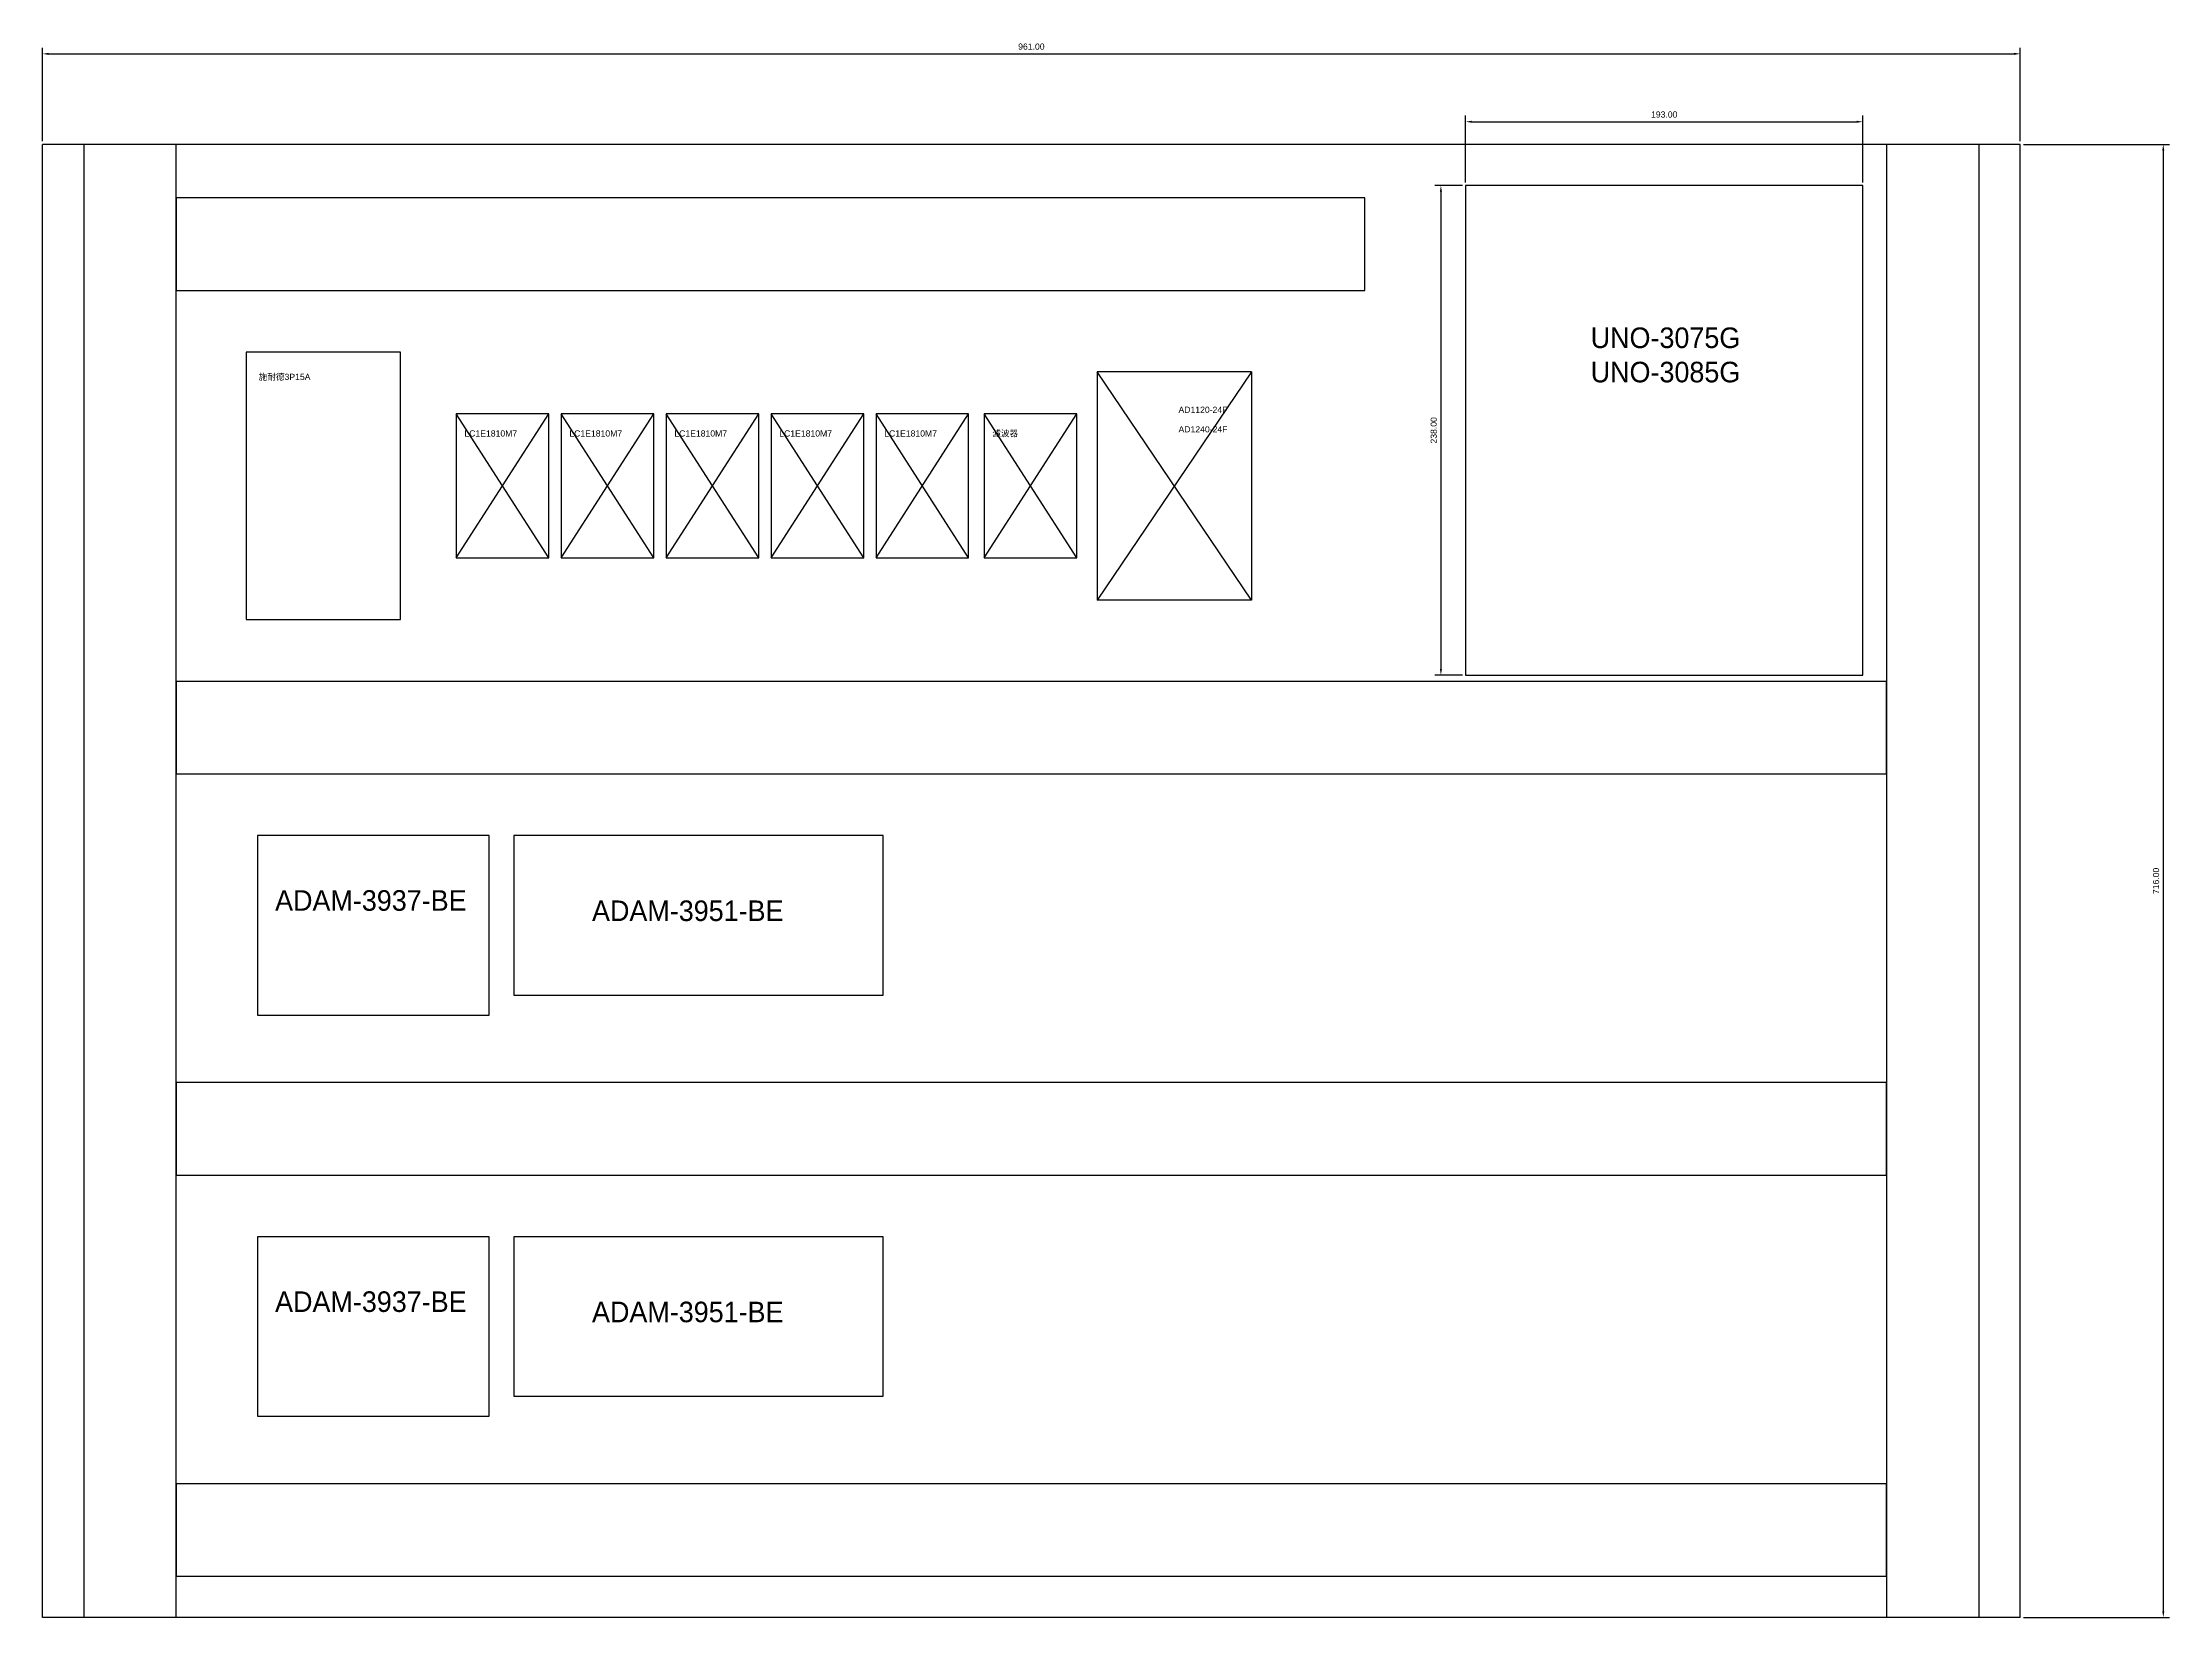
# Model space of a CAD drawing. Header units: millimetres. Extents: x -2287 to 3668, y -1364 to 3581.
# Drawn here: x 2634 to 3668, y 2815 to 3581 of the extents above; entities that cross this region are included whole.
import ezdxf

# ---------------------------------------------------------------- set-up
doc = ezdxf.new("R2010")
doc.units = ezdxf.units.MM
doc.linetypes.add('Amconstr', pattern=[9999, 9999, 0])
doc.layers.add('AM_5', color=3, linetype='Continuous', lineweight=25)
doc.layers.add('AM_CL', color=1, linetype='Amconstr', lineweight=25)
doc.styles.get("Standard").update_dxf_attribs({"font": 'arial.ttf'})
doc.styles.add('註記', font='arial.ttf', dxfattribs={"height": 3})
doc.dimstyles.new('配電公制$0', dxfattribs={"dimtxt": 3, "dimasz": 3, "dimexe": 3, "dimexo": 1.5, "dimgap": 2, "dimtad": 1, "dimzin": 3, "dimdsep": 46, "dimtxsty": 'Standard', "dimcen": 3, "dimazin": 2, "dimtfac": 1, "dimtofl": 0, "dimtmove": 0, "dimatfit": 3, "dimfxl": 1, "dimfrac": 1, "dimtolj": 1, "dimtzin": 0, "dimarcsym": 0})

# ---------------------------------------------------------------- blocks, each defined once
blk = doc.blocks.new('*D10')
at = {"layer": 'AM_5', "color": 0, "lineweight": -2, "transparency": 16777216}
for p, q in [((3596.5, 3531), (3667.5, 3531)), ((3664.5, 3528), (3664.5, 2818)), ((3596.5, 2815), (3667.5, 2815))]:
    blk.add_line(p, q, dxfattribs=at)
at = {"layer": 'AM_5', "color": 0, "transparency": 16777216}
for points in [[(3664, 3528), (3665, 3528), (3664.5, 3531)], [(3664, 2818), (3665, 2818), (3664.5, 2815)]]:
    blk.add_solid(points, dxfattribs=at)
at = {"layer": 'Defpoints', "color": 0, "transparency": 16777216}
for p in [(3595, 3531), (3595, 2815), (3664.5, 2815)]:
    blk.add_point(p, dxfattribs=at)
at = {"layer": 'AM_5', "color": 0, "transparency": 16777216, "insert": (3661, 3173), "char_height": 3, "attachment_point": 5, "rotation": 90}
blk.add_mtext('\\A1;716.00', dxfattribs=at)
blk = doc.blocks.new('*D11')
at = {"layer": 'AM_5', "color": 0, "lineweight": -2, "transparency": 16777216}
for p, q in [((2634, 3532.5), (2634, 3578)), ((3595, 3532.5), (3595, 3578)), ((2637, 3575), (3592, 3575))]:
    blk.add_line(p, q, dxfattribs=at)
at = {"layer": 'AM_5', "color": 0, "transparency": 16777216}
for points in [[(2637, 3575.5), (2637, 3574.5), (2634, 3575)], [(3592, 3575.5), (3592, 3574.5), (3595, 3575)]]:
    blk.add_solid(points, dxfattribs=at)
at = {"layer": 'Defpoints', "color": 0, "transparency": 16777216}
for p in [(3595, 3575), (2634, 3531), (3595, 3531)]:
    blk.add_point(p, dxfattribs=at)
at = {"layer": 'AM_5', "color": 0, "transparency": 16777216, "insert": (3114.5, 3578.5), "char_height": 3, "attachment_point": 5}
blk.add_mtext('\\A1;961.00', dxfattribs=at)
blk = doc.blocks.new('*D12')
at = {"layer": 'AM_5', "color": 0, "lineweight": -2, "transparency": 16777216}
for p, q in [((3325.5, 3512.5), (3325.5, 3545)), ((3518.5, 3512.5), (3518.5, 3545)), ((3328.5, 3542), (3515.5, 3542))]:
    blk.add_line(p, q, dxfattribs=at)
at = {"layer": 'AM_5', "color": 0, "transparency": 16777216}
for points in [[(3328.5, 3542.5), (3328.5, 3541.5), (3325.5, 3542)], [(3515.5, 3542.5), (3515.5, 3541.5), (3518.5, 3542)]]:
    blk.add_solid(points, dxfattribs=at)
at = {"layer": 'Defpoints', "color": 0, "transparency": 16777216}
for p in [(3518.5, 3542), (3325.5, 3511), (3518.5, 3511)]:
    blk.add_point(p, dxfattribs=at)
at = {"layer": 'AM_5', "color": 0, "transparency": 16777216, "insert": (3422, 3545.5), "char_height": 3, "attachment_point": 5}
blk.add_mtext('\\A1;193.00', dxfattribs=at)
blk = doc.blocks.new('*D13')
at = {"layer": 'AM_5', "color": 0, "lineweight": -2, "transparency": 16777216}
for p, q in [((3324, 3511), (3310.5, 3511)), ((3313.5, 3508), (3313.5, 3276)), ((3324, 3273), (3310.5, 3273))]:
    blk.add_line(p, q, dxfattribs=at)
at = {"layer": 'AM_5', "color": 0, "transparency": 16777216}
for points in [[(3313, 3508), (3314, 3508), (3313.5, 3511)], [(3313, 3276), (3314, 3276), (3313.5, 3273)]]:
    blk.add_solid(points, dxfattribs=at)
at = {"layer": 'Defpoints', "color": 0, "transparency": 16777216}
for p in [(3325.5, 3511), (3313.5, 3273), (3325.5, 3273)]:
    blk.add_point(p, dxfattribs=at)
at = {"layer": 'AM_5', "color": 0, "transparency": 16777216, "insert": (3310, 3392), "char_height": 3, "attachment_point": 5, "rotation": 90}
blk.add_mtext('\\A1;238.00', dxfattribs=at)

msp = doc.modelspace()

# ---------------------------------------------------------------- linework, layer by layer
for p, q in [((2654, 3531), (2654, 2815)), ((2699, 2815), (2699, 3531)), ((3530, 3531), (3530, 2815)), ((3575, 2815), (3575, 3531)), ((2699, 3505), (2699, 3460)), ((3276.5, 3505), (2699, 3505)), ((3276.5, 3460), (3276.5, 3505)), ((3325.5, 3511), (3325.5, 3273)), ((3518.5, 3511), (3325.5, 3511)), ((3518.5, 3273), (3518.5, 3511)), ((2699, 3460), (3276.5, 3460)), ((2733, 3430), (2733, 3300)), ((2808, 3430), (2733, 3430)), ((2808, 3300), (2808, 3430)), ((3221.5, 3420.5), (3146.5, 3420.5)), ((3146.5, 3420.5), (3146.5, 3309.5)), ((3221.5, 3420.5), (3146.5, 3309.5)), ((3221.5, 3309.5), (3146.5, 3420.5)), ((3221.5, 3420.5), (3221.5, 3309.5)), ((2880, 3400), (2835, 3400)), ((2835, 3400), (2835, 3330)), ((2835, 3330), (2880, 3400)), ((2880, 3330), (2835, 3400)), ((2880, 3330), (2880, 3400)), ((2931, 3400), (2886, 3400)), ((2886, 3400), (2886, 3330)), ((2886, 3330), (2931, 3400)), ((2931, 3330), (2886, 3400)), ((2931, 3330), (2931, 3400)), ((2982, 3400), (2937, 3400)), ((2937, 3400), (2937, 3330)), ((2937, 3330), (2982, 3400)), ((2982, 3330), (2937, 3400)), ((2982, 3330), (2982, 3400)), ((3033, 3400), (2988, 3400)), ((2988, 3400), (2988, 3330)), ((2988, 3330), (3033, 3400)), ((3033, 3330), (2988, 3400)), ((3033, 3330), (3033, 3400)), ((3084, 3400), (3039, 3400)), ((3039, 3400), (3039, 3330)), ((3039, 3330), (3084, 3400)), ((3084, 3330), (3039, 3400)), ((3084, 3330), (3084, 3400)), ((3136.5, 3400), (3091.5, 3400)), ((3091.5, 3400), (3091.5, 3330)), ((3091.5, 3330), (3136.5, 3400)), ((3136.5, 3330), (3091.5, 3400)), ((3136.5, 3330), (3136.5, 3400)), ((2835, 3330), (2880, 3330)), ((2886, 3330), (2931, 3330)), ((2937, 3330), (2982, 3330)), ((2988, 3330), (3033, 3330)), ((3039, 3330), (3084, 3330)), ((3091.5, 3330), (3136.5, 3330)), ((3221.5, 3309.5), (3146.5, 3309.5)), ((2733, 3300), (2808, 3300)), ((2699, 3270), (2699, 3225)), ((3530, 3270), (2699, 3270)), ((3325.5, 3273), (3518.5, 3273)), ((3530, 3225), (3530, 3270)), ((2699, 3225), (3530, 3225)), ((2738.5, 3195), (2738.5, 3107.8)), ((2851, 3195), (2738.5, 3195)), ((2851, 3107.8), (2851, 3195)), ((2863, 3195), (2863, 3117.5)), ((3042.5, 3195), (2863, 3195)), ((3042.5, 3117.5), (3042.5, 3195)), ((2863, 3117.5), (3042.5, 3117.5)), ((2738.5, 3107.8), (2851, 3107.8)), ((2699, 3075), (2699, 3030)), ((3530, 3075), (2699, 3075)), ((3530, 3030), (3530, 3075)), ((2699, 3030), (3530, 3030)), ((2738.5, 3000), (2738.5, 2912.8)), ((2851, 3000), (2738.5, 3000)), ((2851, 2912.8), (2851, 3000)), ((2863, 3000), (2863, 2922.5)), ((3042.5, 3000), (2863, 3000)), ((3042.5, 2922.5), (3042.5, 3000)), ((2863, 2922.5), (3042.5, 2922.5)), ((2738.5, 2912.8), (2851, 2912.8)), ((2699, 2880), (2699, 2835)), ((3530, 2880), (2699, 2880)), ((3530, 2835), (3530, 2880)), ((2699, 2835), (3530, 2835))]:
    msp.add_line(p, q)
at = {"layer": 'AM_CL'}
for p, q in [((3595, 3531), (2634, 3531)), ((2634, 2815), (2634, 3531)), ((3595, 2815), (3595, 3531)), ((3595, 2815), (2634, 2815))]:
    msp.add_line(p, q, dxfattribs=at)

# ---------------------------------------------------------------- texts
at = {"attachment_point": 1, "style": '註記'}
for s, insert, char_height, width in [('{\\fPMingLiU|b0|i0|c136|p18;UNO-3075G\\PUNO-3085G}', (3386.25, 3442), 10, 88), ('{\\fPMingLiU|b0|i0|c136|p18;施耐德}3P15A', (2739, 3419.5), 3, 29), ('AD1120-24F', (3186, 3403.5), 3, 37.5), ('LC1E1810M7', (2839, 3392), 3, 37), ('LC1E1810M7', (2890, 3392), 3, 37), ('LC1E1810M7', (2941, 3392), 3, 37), ('LC1E1810M7', (2992, 3392), 3, 37), ('LC1E1810M7', (3043, 3392), 3, 37), ('{\\fPMingLiU|b0|i0|c136|p18;濾波器}', (3095.5, 3392), 3, 37), ('AD1240-24F', (3186, 3394), 3, 37.5), ('{\\fPMingLiU|b0|i0|c136|p18;ADAM-3937-BE}', (2747, 3168.5), 10, 88), ('{\\fPMingLiU|b0|i0|c136|p18;ADAM-3951-BE}', (2901, 3163.5), 10, 88), ('{\\fPMingLiU|b0|i0|c136|p18;ADAM-3937-BE}', (2747, 2973.5), 10, 88), ('{\\fPMingLiU|b0|i0|c136|p18;ADAM-3951-BE}', (2901, 2968.5), 10, 88)]:
    msp.add_mtext(s, dxfattribs=dict(at, insert=insert, char_height=char_height, width=width))

# ---------------------------------------------------------------- dimensions: what is measured, and where the dimension line sits
at = {"layer": 'AM_5'}
for base, p1, p2, picture, middle in [((3595, 3575), (2634, 3531), (3595, 3531), '*D11', (3114.5, 3578.532)), ((3518.5, 3542), (3325.5, 3511), (3518.5, 3511), '*D12', (3422, 3545.533))]:
    dim = msp.add_linear_dim(base=base, p1=p1, p2=p2, dimstyle='配電公制$0', override={"dimpost": ''}, dxfattribs=at)
    dim.commit()
    dim.dimension.update_dxf_attribs({"geometry": picture, "text_midpoint": middle})
for base, p1, p2, picture, middle in [((3664.5, 2815), (3595, 3531), (3595, 2815), '*D10', (3660.968, 3173)), ((3313.5, 3273), (3325.5, 3511), (3325.5, 3273), '*D13', (3309.967, 3392))]:
    dim = msp.add_linear_dim(base=base, p1=p1, p2=p2, angle=90, dimstyle='配電公制$0', override={"dimpost": ''}, dxfattribs=at)
    dim.commit()
    dim.dimension.update_dxf_attribs({"geometry": picture, "text_midpoint": middle})

doc.saveas('drawing.dxf')
